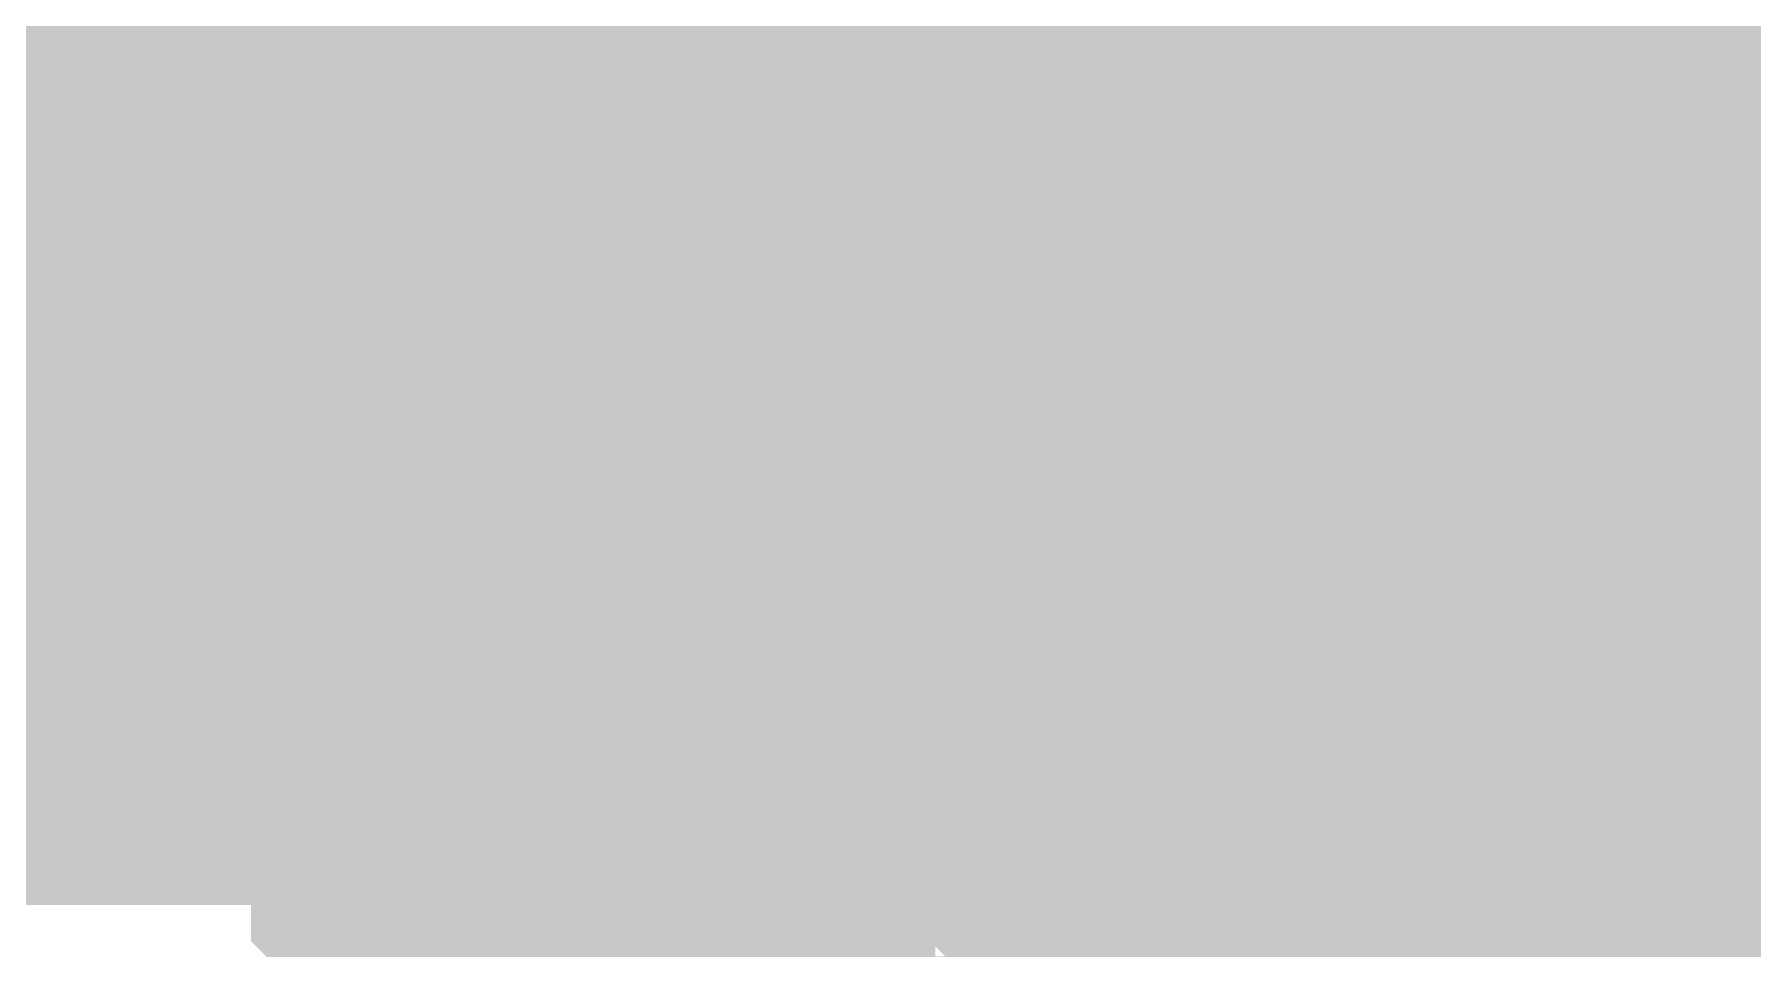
# Model space of a CAD drawing. Header units: inches. Extents: x 0 to 841, y 0 to 594.
# Drawn here: x 444.01 to 445.164, y 552.092 to 552.706 of the extents above; entities that cross this region are included whole.
import ezdxf

# ---------------------------------------------------------------- set-up
doc = ezdxf.new("R2010")
doc.units = ezdxf.units.IN
doc.layers.add('Sheet', color=255, linetype='Continuous')

msp = doc.modelspace()

# ---------------------------------------------------------------- linework, layer by layer
at = {"layer": 'Sheet'}
for points in [[(445.0015, 552.4955, 0.7493, 0.7493, 0), (445.0015, 554.9884, 0.7493, 0.7493, 0)], [(444.2379, 552.4955, 0.2997, 0.2997, 0), (444.2379, 552.5404, 0.2997, 0.2997, 0), (444.2379, 552.5628, 0.2997, 0.2997, 0), (444.2379, 552.6078, 0.2997, 0.2997, 0), (444.2604, 552.6527, 0.2997, 0.2997, 0), (444.2604, 552.6751, 0.2997, 0.2997, 0), (444.2828, 552.7201, 0.2997, 0.2997, 0), (444.2828, 552.7425, 0.2997, 0.2997, 0), (444.3053, 552.7874, 0.2997, 0.2997, 0), (444.3053, 552.8099, 0.2997, 0.2997, 0), (444.3277, 552.8548, 0.2997, 0.2997, 0), (444.3502, 552.8773, 0.2997, 0.2997, 0)], [(444.2379, 552.4955, 0.2997, 0.2997, 0), (444.2379, 552.5404, 0.2997, 0.2997, 0), (444.2379, 552.5628, 0.2997, 0.2997, 0), (444.2379, 552.6078, 0.2997, 0.2997, 0), (444.2604, 552.6527, 0.2997, 0.2997, 0), (444.2604, 552.6751, 0.2997, 0.2997, 0), (444.2828, 552.7201, 0.2997, 0.2997, 0), (444.2828, 552.7425, 0.2997, 0.2997, 0), (444.3053, 552.7874, 0.2997, 0.2997, 0), (444.3053, 552.8099, 0.2997, 0.2997, 0), (444.3277, 552.8548, 0.2997, 0.2997, 0), (444.3502, 552.8773, 0.2997, 0.2997, 0)], [(444.2379, 552.4955, 0.2997, 0.2997, 0), (444.2379, 552.5404, 0.2997, 0.2997, 0), (444.2379, 552.5628, 0.2997, 0.2997, 0), (444.2379, 552.6078, 0.2997, 0.2997, 0), (444.2604, 552.6527, 0.2997, 0.2997, 0), (444.2604, 552.6751, 0.2997, 0.2997, 0), (444.2828, 552.7201, 0.2997, 0.2997, 0), (444.2828, 552.7425, 0.2997, 0.2997, 0), (444.3053, 552.7874, 0.2997, 0.2997, 0), (444.3053, 552.8099, 0.2997, 0.2997, 0), (444.3277, 552.8548, 0.2997, 0.2997, 0), (444.3502, 552.8773, 0.2997, 0.2997, 0)], [(444.2379, 552.4955, 0.2997, 0.2997, 0), (444.2379, 552.5404, 0.2997, 0.2997, 0), (444.2379, 552.5628, 0.2997, 0.2997, 0), (444.2379, 552.6078, 0.2997, 0.2997, 0), (444.2604, 552.6527, 0.2997, 0.2997, 0), (444.2604, 552.6751, 0.2997, 0.2997, 0), (444.2828, 552.7201, 0.2997, 0.2997, 0), (444.2828, 552.7425, 0.2997, 0.2997, 0), (444.3053, 552.7874, 0.2997, 0.2997, 0), (444.3053, 552.8099, 0.2997, 0.2997, 0), (444.3277, 552.8548, 0.2997, 0.2997, 0), (444.3502, 552.8773, 0.2997, 0.2997, 0)], [(444.2379, 552.4955, 0.2997, 0.2997, 0), (444.2379, 552.5404, 0.2997, 0.2997, 0), (444.2379, 552.5628, 0.2997, 0.2997, 0), (444.2379, 552.6078, 0.2997, 0.2997, 0), (444.2604, 552.6527, 0.2997, 0.2997, 0), (444.2604, 552.6751, 0.2997, 0.2997, 0), (444.2828, 552.7201, 0.2997, 0.2997, 0), (444.2828, 552.7425, 0.2997, 0.2997, 0), (444.3053, 552.7874, 0.2997, 0.2997, 0), (444.3053, 552.8099, 0.2997, 0.2997, 0), (444.3277, 552.8548, 0.2997, 0.2997, 0), (444.3502, 552.8773, 0.2997, 0.2997, 0)], [(444.5074, 552.4955, 0.2997, 0.2997, 0), (444.5074, 552.5179, 0.2997, 0.2997, 0), (444.5074, 552.5404, 0.2997, 0.2997, 0), (444.5074, 552.5628, 0.2997, 0.2997, 0), (444.5074, 552.5853, 0.2997, 0.2997, 0), (444.5299, 552.6078, 0.2997, 0.2997, 0), (444.5299, 552.6302, 0.2997, 0.2997, 0), (444.5299, 552.6751, 0.2997, 0.2997, 0), (444.5523, 552.6751, 0.2997, 0.2997, 0), (444.5523, 552.6976, 0.2997, 0.2997, 0), (444.5748, 552.7201, 0.2997, 0.2997, 0), (444.5748, 552.7425, 0.2997, 0.2997, 0), (444.5972, 552.765, 0.2997, 0.2997, 0), (444.5972, 552.7874, 0.2997, 0.2997, 0), (444.6197, 552.8099, 0.2997, 0.2997, 0), (444.6421, 552.8324, 0.2997, 0.2997, 0), (444.6646, 552.8548, 0.2997, 0.2997, 0), (444.6646, 552.8548, 0.2997, 0.2997, 0), (444.6871, 552.8773, 0.2997, 0.2997, 0)], [(444.5074, 552.4955, 0.2997, 0.2997, 0), (444.5074, 552.5179, 0.2997, 0.2997, 0), (444.5074, 552.5404, 0.2997, 0.2997, 0), (444.5074, 552.5628, 0.2997, 0.2997, 0), (444.5074, 552.5853, 0.2997, 0.2997, 0), (444.5299, 552.6078, 0.2997, 0.2997, 0), (444.5299, 552.6302, 0.2997, 0.2997, 0), (444.5299, 552.6751, 0.2997, 0.2997, 0), (444.5523, 552.6751, 0.2997, 0.2997, 0), (444.5523, 552.6976, 0.2997, 0.2997, 0), (444.5748, 552.7201, 0.2997, 0.2997, 0), (444.5748, 552.7425, 0.2997, 0.2997, 0), (444.5972, 552.765, 0.2997, 0.2997, 0), (444.5972, 552.7874, 0.2997, 0.2997, 0), (444.6197, 552.8099, 0.2997, 0.2997, 0), (444.6421, 552.8324, 0.2997, 0.2997, 0), (444.6646, 552.8548, 0.2997, 0.2997, 0), (444.6646, 552.8548, 0.2997, 0.2997, 0), (444.6871, 552.8773, 0.2997, 0.2997, 0)], [(444.5074, 552.4955, 0.2997, 0.2997, 0), (444.5074, 552.5179, 0.2997, 0.2997, 0), (444.5074, 552.5404, 0.2997, 0.2997, 0), (444.5074, 552.5628, 0.2997, 0.2997, 0), (444.5074, 552.5853, 0.2997, 0.2997, 0), (444.5299, 552.6078, 0.2997, 0.2997, 0), (444.5299, 552.6302, 0.2997, 0.2997, 0), (444.5299, 552.6751, 0.2997, 0.2997, 0), (444.5523, 552.6751, 0.2997, 0.2997, 0), (444.5523, 552.6976, 0.2997, 0.2997, 0), (444.5748, 552.7201, 0.2997, 0.2997, 0), (444.5748, 552.7425, 0.2997, 0.2997, 0), (444.5972, 552.765, 0.2997, 0.2997, 0), (444.5972, 552.7874, 0.2997, 0.2997, 0), (444.6197, 552.8099, 0.2997, 0.2997, 0), (444.6421, 552.8324, 0.2997, 0.2997, 0), (444.6646, 552.8548, 0.2997, 0.2997, 0), (444.6646, 552.8548, 0.2997, 0.2997, 0), (444.6871, 552.8773, 0.2997, 0.2997, 0)], [(444.5074, 552.4955, 0.2997, 0.2997, 0), (444.5074, 552.5179, 0.2997, 0.2997, 0), (444.5074, 552.5404, 0.2997, 0.2997, 0), (444.5074, 552.5628, 0.2997, 0.2997, 0), (444.5074, 552.5853, 0.2997, 0.2997, 0), (444.5299, 552.6078, 0.2997, 0.2997, 0), (444.5299, 552.6302, 0.2997, 0.2997, 0), (444.5299, 552.6751, 0.2997, 0.2997, 0), (444.5523, 552.6751, 0.2997, 0.2997, 0), (444.5523, 552.6976, 0.2997, 0.2997, 0), (444.5748, 552.7201, 0.2997, 0.2997, 0), (444.5748, 552.7425, 0.2997, 0.2997, 0), (444.5972, 552.765, 0.2997, 0.2997, 0), (444.5972, 552.7874, 0.2997, 0.2997, 0), (444.6197, 552.8099, 0.2997, 0.2997, 0), (444.6421, 552.8324, 0.2997, 0.2997, 0), (444.6646, 552.8548, 0.2997, 0.2997, 0), (444.6646, 552.8548, 0.2997, 0.2997, 0), (444.6871, 552.8773, 0.2997, 0.2997, 0)], [(445.0015, 552.4955, 0.7493, 0.7493, 0), (429.9997, 552.4955, 0.7493, 0.7493, 0), (412.505, 552.4955, 0.7493, 0.7493, 0), (412.505, 552.4955, 0.7493, 0.7493, 0), (405.0041, 552.4955, 0.7493, 0.7493, 0), (405.0041, 552.4955, 0.7493, 0.7493, 0)], [(445.0015, 537.4927, 0.7493, 0.7493, 0), (445.0015, 552.4955, 0.7493, 0.7493, 0)], [(452.5024, 552.4955, 0.7493, 0.7493, 0), (445.0015, 552.4955, 0.7493, 0.7493, 0)], [(444.2379, 552.4955, 0.0991, 0.0991, 0), (444.2379, 552.5404, 0.0991, 0.0991, 0), (444.2379, 552.5628, 0.0991, 0.0991, 0), (444.2379, 552.6078, 0.0991, 0.0991, 0), (444.2604, 552.6527, 0.0991, 0.0991, 0), (444.2604, 552.6751, 0.0991, 0.0991, 0), (444.2828, 552.7201, 0.0991, 0.0991, 0), (444.2828, 552.7425, 0.0991, 0.0991, 0), (444.3053, 552.7874, 0.0991, 0.0991, 0)], [(444.2379, 552.4955, 0.0991, 0.0991, 0), (444.2379, 552.5404, 0.0991, 0.0991, 0), (444.2379, 552.5628, 0.0991, 0.0991, 0), (444.2379, 552.6078, 0.0991, 0.0991, 0), (444.2604, 552.6527, 0.0991, 0.0991, 0), (444.2604, 552.6751, 0.0991, 0.0991, 0), (444.2828, 552.7201, 0.0991, 0.0991, 0), (444.2828, 552.7425, 0.0991, 0.0991, 0), (444.3053, 552.7874, 0.0991, 0.0991, 0)], [(444.2379, 552.4955, 0.0991, 0.0991, 0), (444.2379, 552.5404, 0.0991, 0.0991, 0), (444.2379, 552.5628, 0.0991, 0.0991, 0), (444.2379, 552.6078, 0.0991, 0.0991, 0), (444.2604, 552.6527, 0.0991, 0.0991, 0), (444.2604, 552.6751, 0.0991, 0.0991, 0), (444.2828, 552.7201, 0.0991, 0.0991, 0), (444.2828, 552.7425, 0.0991, 0.0991, 0), (444.3053, 552.7874, 0.0991, 0.0991, 0)], [(444.2379, 552.4955, 0.0991, 0.0991, 0), (444.2379, 552.5404, 0.0991, 0.0991, 0), (444.2379, 552.5628, 0.0991, 0.0991, 0), (444.2379, 552.6078, 0.0991, 0.0991, 0), (444.2604, 552.6527, 0.0991, 0.0991, 0), (444.2604, 552.6751, 0.0991, 0.0991, 0), (444.2828, 552.7201, 0.0991, 0.0991, 0), (444.2828, 552.7425, 0.0991, 0.0991, 0), (444.3053, 552.7874, 0.0991, 0.0991, 0)], [(444.2379, 552.4955, 0.0991, 0.0991, 0), (444.2379, 552.5404, 0.0991, 0.0991, 0), (444.2379, 552.5628, 0.0991, 0.0991, 0), (444.2379, 552.6078, 0.0991, 0.0991, 0), (444.2604, 552.6527, 0.0991, 0.0991, 0), (444.2604, 552.6751, 0.0991, 0.0991, 0), (444.2828, 552.7201, 0.0991, 0.0991, 0), (444.2828, 552.7425, 0.0991, 0.0991, 0), (444.3053, 552.7874, 0.0991, 0.0991, 0)], [(444.5074, 552.4955, 0.0991, 0.0991, 0), (444.5074, 552.5179, 0.0991, 0.0991, 0), (444.5074, 552.5404, 0.0991, 0.0991, 0), (444.5074, 552.5628, 0.0991, 0.0991, 0), (444.5074, 552.5853, 0.0991, 0.0991, 0), (444.5299, 552.6078, 0.0991, 0.0991, 0), (444.5299, 552.6302, 0.0991, 0.0991, 0), (444.5299, 552.6751, 0.0991, 0.0991, 0), (444.5523, 552.6751, 0.0991, 0.0991, 0), (444.5523, 552.6976, 0.0991, 0.0991, 0), (444.5748, 552.7201, 0.0991, 0.0991, 0), (444.5748, 552.7425, 0.0991, 0.0991, 0), (444.5972, 552.765, 0.0991, 0.0991, 0)], [(444.5074, 552.4955, 0.0991, 0.0991, 0), (444.5074, 552.5179, 0.0991, 0.0991, 0), (444.5074, 552.5404, 0.0991, 0.0991, 0), (444.5074, 552.5628, 0.0991, 0.0991, 0), (444.5074, 552.5853, 0.0991, 0.0991, 0), (444.5299, 552.6078, 0.0991, 0.0991, 0), (444.5299, 552.6302, 0.0991, 0.0991, 0), (444.5299, 552.6751, 0.0991, 0.0991, 0), (444.5523, 552.6751, 0.0991, 0.0991, 0), (444.5523, 552.6976, 0.0991, 0.0991, 0), (444.5748, 552.7201, 0.0991, 0.0991, 0), (444.5748, 552.7425, 0.0991, 0.0991, 0), (444.5972, 552.765, 0.0991, 0.0991, 0)], [(444.5074, 552.4955, 0.0991, 0.0991, 0), (444.5074, 552.5179, 0.0991, 0.0991, 0), (444.5074, 552.5404, 0.0991, 0.0991, 0), (444.5074, 552.5628, 0.0991, 0.0991, 0), (444.5074, 552.5853, 0.0991, 0.0991, 0), (444.5299, 552.6078, 0.0991, 0.0991, 0), (444.5299, 552.6302, 0.0991, 0.0991, 0), (444.5299, 552.6751, 0.0991, 0.0991, 0), (444.5523, 552.6751, 0.0991, 0.0991, 0), (444.5523, 552.6976, 0.0991, 0.0991, 0), (444.5748, 552.7201, 0.0991, 0.0991, 0), (444.5748, 552.7425, 0.0991, 0.0991, 0), (444.5972, 552.765, 0.0991, 0.0991, 0)], [(444.5074, 552.4955, 0.0991, 0.0991, 0), (444.5074, 552.5179, 0.0991, 0.0991, 0), (444.5074, 552.5404, 0.0991, 0.0991, 0), (444.5074, 552.5628, 0.0991, 0.0991, 0), (444.5074, 552.5853, 0.0991, 0.0991, 0), (444.5299, 552.6078, 0.0991, 0.0991, 0), (444.5299, 552.6302, 0.0991, 0.0991, 0), (444.5299, 552.6751, 0.0991, 0.0991, 0), (444.5523, 552.6751, 0.0991, 0.0991, 0), (444.5523, 552.6976, 0.0991, 0.0991, 0), (444.5748, 552.7201, 0.0991, 0.0991, 0), (444.5748, 552.7425, 0.0991, 0.0991, 0), (444.5972, 552.765, 0.0991, 0.0991, 0)], [(444.4849, 551.934, 0.2997, 0.2997, 0), (444.4625, 551.9564, 0.2997, 0.2997, 0), (444.44, 551.9789, 0.2997, 0.2997, 0), (444.4176, 552.0014, 0.2997, 0.2997, 0), (444.3951, 552.0463, 0.2997, 0.2997, 0), (444.3726, 552.0687, 0.2997, 0.2997, 0), (444.3502, 552.0912, 0.2997, 0.2997, 0), (444.3277, 552.1361, 0.2997, 0.2997, 0), (444.3053, 552.1586, 0.2997, 0.2997, 0), (444.3053, 552.2035, 0.2997, 0.2997, 0), (444.2828, 552.226, 0.2997, 0.2997, 0), (444.2828, 552.2709, 0.2997, 0.2997, 0), (444.2604, 552.2933, 0.2997, 0.2997, 0), (444.2604, 552.3382, 0.2997, 0.2997, 0), (444.2379, 552.3832, 0.2997, 0.2997, 0), (444.2379, 552.4056, 0.2997, 0.2997, 0), (444.2379, 552.4505, 0.2997, 0.2997, 0), (444.2379, 552.4955, 0.2997, 0.2997, 0)], [(444.2379, 552.4955, 0.2997, 0.2997, 0), (444.2379, 552.4955, 0.2997, 0.2997, 0)], [(444.4849, 551.934, 0.2997, 0.2997, 0), (444.4625, 551.9564, 0.2997, 0.2997, 0), (444.44, 551.9789, 0.2997, 0.2997, 0), (444.4176, 552.0014, 0.2997, 0.2997, 0), (444.3951, 552.0463, 0.2997, 0.2997, 0), (444.3726, 552.0687, 0.2997, 0.2997, 0), (444.3502, 552.0912, 0.2997, 0.2997, 0), (444.3277, 552.1361, 0.2997, 0.2997, 0), (444.3053, 552.1586, 0.2997, 0.2997, 0), (444.3053, 552.2035, 0.2997, 0.2997, 0), (444.2828, 552.226, 0.2997, 0.2997, 0), (444.2828, 552.2709, 0.2997, 0.2997, 0), (444.2604, 552.2933, 0.2997, 0.2997, 0), (444.2604, 552.3382, 0.2997, 0.2997, 0), (444.2379, 552.3832, 0.2997, 0.2997, 0), (444.2379, 552.4056, 0.2997, 0.2997, 0), (444.2379, 552.4505, 0.2997, 0.2997, 0), (444.2379, 552.4955, 0.2997, 0.2997, 0)], [(444.2379, 552.4955, 0.2997, 0.2997, 0), (444.2379, 552.4955, 0.2997, 0.2997, 0)], [(444.4849, 551.934, 0.2997, 0.2997, 0), (444.4625, 551.9564, 0.2997, 0.2997, 0), (444.44, 551.9789, 0.2997, 0.2997, 0), (444.4176, 552.0014, 0.2997, 0.2997, 0), (444.3951, 552.0463, 0.2997, 0.2997, 0), (444.3726, 552.0687, 0.2997, 0.2997, 0), (444.3502, 552.0912, 0.2997, 0.2997, 0), (444.3277, 552.1361, 0.2997, 0.2997, 0), (444.3053, 552.1586, 0.2997, 0.2997, 0), (444.3053, 552.2035, 0.2997, 0.2997, 0), (444.2828, 552.226, 0.2997, 0.2997, 0), (444.2828, 552.2709, 0.2997, 0.2997, 0), (444.2604, 552.2933, 0.2997, 0.2997, 0), (444.2604, 552.3382, 0.2997, 0.2997, 0), (444.2379, 552.3832, 0.2997, 0.2997, 0), (444.2379, 552.4056, 0.2997, 0.2997, 0), (444.2379, 552.4505, 0.2997, 0.2997, 0), (444.2379, 552.4955, 0.2997, 0.2997, 0)], [(444.2379, 552.4955, 0.2997, 0.2997, 0), (444.2379, 552.4955, 0.2997, 0.2997, 0)], [(444.4849, 551.934, 0.2997, 0.2997, 0), (444.4625, 551.9564, 0.2997, 0.2997, 0), (444.44, 551.9789, 0.2997, 0.2997, 0), (444.4176, 552.0014, 0.2997, 0.2997, 0), (444.3951, 552.0463, 0.2997, 0.2997, 0), (444.3726, 552.0687, 0.2997, 0.2997, 0), (444.3502, 552.0912, 0.2997, 0.2997, 0), (444.3277, 552.1361, 0.2997, 0.2997, 0), (444.3053, 552.1586, 0.2997, 0.2997, 0), (444.3053, 552.2035, 0.2997, 0.2997, 0), (444.2828, 552.226, 0.2997, 0.2997, 0), (444.2828, 552.2709, 0.2997, 0.2997, 0), (444.2604, 552.2933, 0.2997, 0.2997, 0), (444.2604, 552.3382, 0.2997, 0.2997, 0), (444.2379, 552.3832, 0.2997, 0.2997, 0), (444.2379, 552.4056, 0.2997, 0.2997, 0), (444.2379, 552.4505, 0.2997, 0.2997, 0), (444.2379, 552.4955, 0.2997, 0.2997, 0)], [(444.2379, 552.4955, 0.2997, 0.2997, 0), (444.2379, 552.4955, 0.2997, 0.2997, 0)], [(444.4849, 551.934, 0.2997, 0.2997, 0), (444.4625, 551.9564, 0.2997, 0.2997, 0), (444.44, 551.9789, 0.2997, 0.2997, 0), (444.4176, 552.0014, 0.2997, 0.2997, 0), (444.3951, 552.0463, 0.2997, 0.2997, 0), (444.3726, 552.0687, 0.2997, 0.2997, 0), (444.3502, 552.0912, 0.2997, 0.2997, 0), (444.3277, 552.1361, 0.2997, 0.2997, 0), (444.3053, 552.1586, 0.2997, 0.2997, 0), (444.3053, 552.2035, 0.2997, 0.2997, 0), (444.2828, 552.226, 0.2997, 0.2997, 0), (444.2828, 552.2709, 0.2997, 0.2997, 0), (444.2604, 552.2933, 0.2997, 0.2997, 0), (444.2604, 552.3382, 0.2997, 0.2997, 0), (444.2379, 552.3832, 0.2997, 0.2997, 0), (444.2379, 552.4056, 0.2997, 0.2997, 0), (444.2379, 552.4505, 0.2997, 0.2997, 0), (444.2379, 552.4955, 0.2997, 0.2997, 0)], [(444.2379, 552.4955, 0.2997, 0.2997, 0), (444.2379, 552.4955, 0.2997, 0.2997, 0)], [(445.0015, 551.9789, 0.2997, 0.2997, 0), (444.979, 551.9789, 0.2997, 0.2997, 0), (444.9566, 551.9789, 0.2997, 0.2997, 0), (444.9341, 551.9789, 0.2997, 0.2997, 0), (444.9116, 551.9789, 0.2997, 0.2997, 0), (444.8892, 552.0014, 0.2997, 0.2997, 0), (444.8667, 552.0014, 0.2997, 0.2997, 0), (444.8218, 552.0014, 0.2997, 0.2997, 0), (444.7993, 552.0238, 0.2997, 0.2997, 0), (444.7993, 552.0238, 0.2997, 0.2997, 0), (444.7769, 552.0463, 0.2997, 0.2997, 0), (444.7544, 552.0463, 0.2997, 0.2997, 0), (444.732, 552.0687, 0.2997, 0.2997, 0), (444.7095, 552.0687, 0.2997, 0.2997, 0), (444.6871, 552.0912, 0.2997, 0.2997, 0), (444.6646, 552.1137, 0.2997, 0.2997, 0), (444.6646, 552.1361, 0.2997, 0.2997, 0), (444.6421, 552.1361, 0.2997, 0.2997, 0), (444.6197, 552.1586, 0.2997, 0.2997, 0), (444.5972, 552.181, 0.2997, 0.2997, 0), (444.5972, 552.2035, 0.2997, 0.2997, 0), (444.5748, 552.226, 0.2997, 0.2997, 0), (444.5748, 552.2484, 0.2997, 0.2997, 0), (444.5523, 552.2709, 0.2997, 0.2997, 0), (444.5523, 552.2933, 0.2997, 0.2997, 0), (444.5299, 552.3158, 0.2997, 0.2997, 0), (444.5299, 552.3382, 0.2997, 0.2997, 0), (444.5299, 552.3607, 0.2997, 0.2997, 0), (444.5074, 552.3832, 0.2997, 0.2997, 0), (444.5074, 552.4056, 0.2997, 0.2997, 0), (444.5074, 552.4505, 0.2997, 0.2997, 0), (444.5074, 552.473, 0.2997, 0.2997, 0), (444.5074, 552.4955, 0.2997, 0.2997, 0)], [(444.5074, 552.4955, 0.2997, 0.2997, 0), (444.5074, 552.4955, 0.2997, 0.2997, 0)], [(445.0015, 551.9789, 0.2997, 0.2997, 0), (444.979, 551.9789, 0.2997, 0.2997, 0), (444.9566, 551.9789, 0.2997, 0.2997, 0), (444.9341, 551.9789, 0.2997, 0.2997, 0), (444.9116, 551.9789, 0.2997, 0.2997, 0), (444.8892, 552.0014, 0.2997, 0.2997, 0), (444.8667, 552.0014, 0.2997, 0.2997, 0), (444.8218, 552.0014, 0.2997, 0.2997, 0), (444.7993, 552.0238, 0.2997, 0.2997, 0), (444.7993, 552.0238, 0.2997, 0.2997, 0), (444.7769, 552.0463, 0.2997, 0.2997, 0), (444.7544, 552.0463, 0.2997, 0.2997, 0), (444.732, 552.0687, 0.2997, 0.2997, 0), (444.7095, 552.0687, 0.2997, 0.2997, 0), (444.6871, 552.0912, 0.2997, 0.2997, 0), (444.6646, 552.1137, 0.2997, 0.2997, 0), (444.6646, 552.1361, 0.2997, 0.2997, 0), (444.6421, 552.1361, 0.2997, 0.2997, 0), (444.6197, 552.1586, 0.2997, 0.2997, 0), (444.5972, 552.181, 0.2997, 0.2997, 0), (444.5972, 552.2035, 0.2997, 0.2997, 0), (444.5748, 552.226, 0.2997, 0.2997, 0), (444.5748, 552.2484, 0.2997, 0.2997, 0), (444.5523, 552.2709, 0.2997, 0.2997, 0), (444.5523, 552.2933, 0.2997, 0.2997, 0), (444.5299, 552.3158, 0.2997, 0.2997, 0), (444.5299, 552.3382, 0.2997, 0.2997, 0), (444.5299, 552.3607, 0.2997, 0.2997, 0), (444.5074, 552.3832, 0.2997, 0.2997, 0), (444.5074, 552.4056, 0.2997, 0.2997, 0), (444.5074, 552.4505, 0.2997, 0.2997, 0), (444.5074, 552.473, 0.2997, 0.2997, 0), (444.5074, 552.4955, 0.2997, 0.2997, 0)], [(444.5074, 552.4955, 0.2997, 0.2997, 0), (444.5074, 552.4955, 0.2997, 0.2997, 0)], [(445.0015, 551.9789, 0.2997, 0.2997, 0), (444.979, 551.9789, 0.2997, 0.2997, 0), (444.9566, 551.9789, 0.2997, 0.2997, 0), (444.9341, 551.9789, 0.2997, 0.2997, 0), (444.9116, 551.9789, 0.2997, 0.2997, 0), (444.8892, 552.0014, 0.2997, 0.2997, 0), (444.8667, 552.0014, 0.2997, 0.2997, 0), (444.8218, 552.0014, 0.2997, 0.2997, 0), (444.7993, 552.0238, 0.2997, 0.2997, 0), (444.7993, 552.0238, 0.2997, 0.2997, 0), (444.7769, 552.0463, 0.2997, 0.2997, 0), (444.7544, 552.0463, 0.2997, 0.2997, 0), (444.732, 552.0687, 0.2997, 0.2997, 0), (444.7095, 552.0687, 0.2997, 0.2997, 0), (444.6871, 552.0912, 0.2997, 0.2997, 0), (444.6646, 552.1137, 0.2997, 0.2997, 0), (444.6646, 552.1361, 0.2997, 0.2997, 0), (444.6421, 552.1361, 0.2997, 0.2997, 0), (444.6197, 552.1586, 0.2997, 0.2997, 0), (444.5972, 552.181, 0.2997, 0.2997, 0), (444.5972, 552.2035, 0.2997, 0.2997, 0), (444.5748, 552.226, 0.2997, 0.2997, 0), (444.5748, 552.2484, 0.2997, 0.2997, 0), (444.5523, 552.2709, 0.2997, 0.2997, 0), (444.5523, 552.2933, 0.2997, 0.2997, 0), (444.5299, 552.3158, 0.2997, 0.2997, 0), (444.5299, 552.3382, 0.2997, 0.2997, 0), (444.5299, 552.3607, 0.2997, 0.2997, 0), (444.5074, 552.3832, 0.2997, 0.2997, 0), (444.5074, 552.4056, 0.2997, 0.2997, 0), (444.5074, 552.4505, 0.2997, 0.2997, 0), (444.5074, 552.473, 0.2997, 0.2997, 0), (444.5074, 552.4955, 0.2997, 0.2997, 0)], [(444.5074, 552.4955, 0.2997, 0.2997, 0), (444.5074, 552.4955, 0.2997, 0.2997, 0)], [(445.0015, 551.9789, 0.2997, 0.2997, 0), (444.979, 551.9789, 0.2997, 0.2997, 0), (444.9566, 551.9789, 0.2997, 0.2997, 0), (444.9341, 551.9789, 0.2997, 0.2997, 0), (444.9116, 551.9789, 0.2997, 0.2997, 0), (444.8892, 552.0014, 0.2997, 0.2997, 0), (444.8667, 552.0014, 0.2997, 0.2997, 0), (444.8218, 552.0014, 0.2997, 0.2997, 0), (444.7993, 552.0238, 0.2997, 0.2997, 0), (444.7993, 552.0238, 0.2997, 0.2997, 0), (444.7769, 552.0463, 0.2997, 0.2997, 0), (444.7544, 552.0463, 0.2997, 0.2997, 0), (444.732, 552.0687, 0.2997, 0.2997, 0), (444.7095, 552.0687, 0.2997, 0.2997, 0), (444.6871, 552.0912, 0.2997, 0.2997, 0), (444.6646, 552.1137, 0.2997, 0.2997, 0), (444.6646, 552.1361, 0.2997, 0.2997, 0), (444.6421, 552.1361, 0.2997, 0.2997, 0), (444.6197, 552.1586, 0.2997, 0.2997, 0), (444.5972, 552.181, 0.2997, 0.2997, 0), (444.5972, 552.2035, 0.2997, 0.2997, 0), (444.5748, 552.226, 0.2997, 0.2997, 0), (444.5748, 552.2484, 0.2997, 0.2997, 0), (444.5523, 552.2709, 0.2997, 0.2997, 0), (444.5523, 552.2933, 0.2997, 0.2997, 0), (444.5299, 552.3158, 0.2997, 0.2997, 0), (444.5299, 552.3382, 0.2997, 0.2997, 0), (444.5299, 552.3607, 0.2997, 0.2997, 0), (444.5074, 552.3832, 0.2997, 0.2997, 0), (444.5074, 552.4056, 0.2997, 0.2997, 0), (444.5074, 552.4505, 0.2997, 0.2997, 0), (444.5074, 552.473, 0.2997, 0.2997, 0), (444.5074, 552.4955, 0.2997, 0.2997, 0)], [(444.5074, 552.4955, 0.2997, 0.2997, 0), (444.5074, 552.4955, 0.2997, 0.2997, 0)], [(445.0015, 547.4871, 0.2997, 0.2997, 0), (445.0015, 552.4955, 0.2997, 0.2997, 0)], [(444.4176, 552.0014, 0.0991, 0.0991, 0), (444.3951, 552.0463, 0.0991, 0.0991, 0), (444.3726, 552.0687, 0.0991, 0.0991, 0), (444.3502, 552.0912, 0.0991, 0.0991, 0), (444.3277, 552.1361, 0.0991, 0.0991, 0), (444.3053, 552.1586, 0.0991, 0.0991, 0), (444.3053, 552.2035, 0.0991, 0.0991, 0), (444.2828, 552.226, 0.0991, 0.0991, 0), (444.2828, 552.2709, 0.0991, 0.0991, 0), (444.2604, 552.2933, 0.0991, 0.0991, 0), (444.2604, 552.3382, 0.0991, 0.0991, 0), (444.2379, 552.3832, 0.0991, 0.0991, 0), (444.2379, 552.4056, 0.0991, 0.0991, 0), (444.2379, 552.4505, 0.0991, 0.0991, 0), (444.2379, 552.4955, 0.0991, 0.0991, 0)], [(444.2379, 552.4955, 0.0991, 0.0991, 0), (444.2379, 552.4955, 0.0991, 0.0991, 0)], [(444.4176, 552.0014, 0.0991, 0.0991, 0), (444.3951, 552.0463, 0.0991, 0.0991, 0), (444.3726, 552.0687, 0.0991, 0.0991, 0), (444.3502, 552.0912, 0.0991, 0.0991, 0), (444.3277, 552.1361, 0.0991, 0.0991, 0), (444.3053, 552.1586, 0.0991, 0.0991, 0), (444.3053, 552.2035, 0.0991, 0.0991, 0), (444.2828, 552.226, 0.0991, 0.0991, 0), (444.2828, 552.2709, 0.0991, 0.0991, 0), (444.2604, 552.2933, 0.0991, 0.0991, 0), (444.2604, 552.3382, 0.0991, 0.0991, 0), (444.2379, 552.3832, 0.0991, 0.0991, 0), (444.2379, 552.4056, 0.0991, 0.0991, 0), (444.2379, 552.4505, 0.0991, 0.0991, 0), (444.2379, 552.4955, 0.0991, 0.0991, 0)], [(444.2379, 552.4955, 0.0991, 0.0991, 0), (444.2379, 552.4955, 0.0991, 0.0991, 0)], [(444.4176, 552.0014, 0.0991, 0.0991, 0), (444.3951, 552.0463, 0.0991, 0.0991, 0), (444.3726, 552.0687, 0.0991, 0.0991, 0), (444.3502, 552.0912, 0.0991, 0.0991, 0), (444.3277, 552.1361, 0.0991, 0.0991, 0), (444.3053, 552.1586, 0.0991, 0.0991, 0), (444.3053, 552.2035, 0.0991, 0.0991, 0), (444.2828, 552.226, 0.0991, 0.0991, 0), (444.2828, 552.2709, 0.0991, 0.0991, 0), (444.2604, 552.2933, 0.0991, 0.0991, 0), (444.2604, 552.3382, 0.0991, 0.0991, 0), (444.2379, 552.3832, 0.0991, 0.0991, 0), (444.2379, 552.4056, 0.0991, 0.0991, 0), (444.2379, 552.4505, 0.0991, 0.0991, 0), (444.2379, 552.4955, 0.0991, 0.0991, 0)], [(444.2379, 552.4955, 0.0991, 0.0991, 0), (444.2379, 552.4955, 0.0991, 0.0991, 0)], [(444.4176, 552.0014, 0.0991, 0.0991, 0), (444.3951, 552.0463, 0.0991, 0.0991, 0), (444.3726, 552.0687, 0.0991, 0.0991, 0), (444.3502, 552.0912, 0.0991, 0.0991, 0), (444.3277, 552.1361, 0.0991, 0.0991, 0), (444.3053, 552.1586, 0.0991, 0.0991, 0), (444.3053, 552.2035, 0.0991, 0.0991, 0), (444.2828, 552.226, 0.0991, 0.0991, 0), (444.2828, 552.2709, 0.0991, 0.0991, 0), (444.2604, 552.2933, 0.0991, 0.0991, 0), (444.2604, 552.3382, 0.0991, 0.0991, 0), (444.2379, 552.3832, 0.0991, 0.0991, 0), (444.2379, 552.4056, 0.0991, 0.0991, 0), (444.2379, 552.4505, 0.0991, 0.0991, 0), (444.2379, 552.4955, 0.0991, 0.0991, 0)], [(444.2379, 552.4955, 0.0991, 0.0991, 0), (444.2379, 552.4955, 0.0991, 0.0991, 0)], [(444.4176, 552.0014, 0.0991, 0.0991, 0), (444.3951, 552.0463, 0.0991, 0.0991, 0), (444.3726, 552.0687, 0.0991, 0.0991, 0), (444.3502, 552.0912, 0.0991, 0.0991, 0), (444.3277, 552.1361, 0.0991, 0.0991, 0), (444.3053, 552.1586, 0.0991, 0.0991, 0), (444.3053, 552.2035, 0.0991, 0.0991, 0), (444.2828, 552.226, 0.0991, 0.0991, 0), (444.2828, 552.2709, 0.0991, 0.0991, 0), (444.2604, 552.2933, 0.0991, 0.0991, 0), (444.2604, 552.3382, 0.0991, 0.0991, 0), (444.2379, 552.3832, 0.0991, 0.0991, 0), (444.2379, 552.4056, 0.0991, 0.0991, 0), (444.2379, 552.4505, 0.0991, 0.0991, 0), (444.2379, 552.4955, 0.0991, 0.0991, 0)], [(444.2379, 552.4955, 0.0991, 0.0991, 0), (444.2379, 552.4955, 0.0991, 0.0991, 0)], [(444.7993, 552.0238, 0.0991, 0.0991, 0), (444.7769, 552.0463, 0.0991, 0.0991, 0), (444.7544, 552.0463, 0.0991, 0.0991, 0), (444.732, 552.0687, 0.0991, 0.0991, 0), (444.7095, 552.0687, 0.0991, 0.0991, 0), (444.6871, 552.0912, 0.0991, 0.0991, 0), (444.6646, 552.1137, 0.0991, 0.0991, 0), (444.6646, 552.1361, 0.0991, 0.0991, 0), (444.6421, 552.1361, 0.0991, 0.0991, 0), (444.6197, 552.1586, 0.0991, 0.0991, 0), (444.5972, 552.181, 0.0991, 0.0991, 0), (444.5972, 552.2035, 0.0991, 0.0991, 0), (444.5748, 552.226, 0.0991, 0.0991, 0), (444.5748, 552.2484, 0.0991, 0.0991, 0), (444.5523, 552.2709, 0.0991, 0.0991, 0), (444.5523, 552.2933, 0.0991, 0.0991, 0), (444.5299, 552.3158, 0.0991, 0.0991, 0), (444.5299, 552.3382, 0.0991, 0.0991, 0), (444.5299, 552.3607, 0.0991, 0.0991, 0), (444.5074, 552.3832, 0.0991, 0.0991, 0), (444.5074, 552.4056, 0.0991, 0.0991, 0), (444.5074, 552.4505, 0.0991, 0.0991, 0), (444.5074, 552.473, 0.0991, 0.0991, 0), (444.5074, 552.4955, 0.0991, 0.0991, 0)], [(444.5074, 552.4955, 0.0991, 0.0991, 0), (444.5074, 552.4955, 0.0991, 0.0991, 0)], [(444.7993, 552.0238, 0.0991, 0.0991, 0), (444.7769, 552.0463, 0.0991, 0.0991, 0), (444.7544, 552.0463, 0.0991, 0.0991, 0), (444.732, 552.0687, 0.0991, 0.0991, 0), (444.7095, 552.0687, 0.0991, 0.0991, 0), (444.6871, 552.0912, 0.0991, 0.0991, 0), (444.6646, 552.1137, 0.0991, 0.0991, 0), (444.6646, 552.1361, 0.0991, 0.0991, 0), (444.6421, 552.1361, 0.0991, 0.0991, 0), (444.6197, 552.1586, 0.0991, 0.0991, 0), (444.5972, 552.181, 0.0991, 0.0991, 0), (444.5972, 552.2035, 0.0991, 0.0991, 0), (444.5748, 552.226, 0.0991, 0.0991, 0), (444.5748, 552.2484, 0.0991, 0.0991, 0), (444.5523, 552.2709, 0.0991, 0.0991, 0), (444.5523, 552.2933, 0.0991, 0.0991, 0), (444.5299, 552.3158, 0.0991, 0.0991, 0), (444.5299, 552.3382, 0.0991, 0.0991, 0), (444.5299, 552.3607, 0.0991, 0.0991, 0), (444.5074, 552.3832, 0.0991, 0.0991, 0), (444.5074, 552.4056, 0.0991, 0.0991, 0), (444.5074, 552.4505, 0.0991, 0.0991, 0), (444.5074, 552.473, 0.0991, 0.0991, 0), (444.5074, 552.4955, 0.0991, 0.0991, 0)], [(444.5074, 552.4955, 0.0991, 0.0991, 0), (444.5074, 552.4955, 0.0991, 0.0991, 0)], [(444.7993, 552.0238, 0.0991, 0.0991, 0), (444.7769, 552.0463, 0.0991, 0.0991, 0), (444.7544, 552.0463, 0.0991, 0.0991, 0), (444.732, 552.0687, 0.0991, 0.0991, 0), (444.7095, 552.0687, 0.0991, 0.0991, 0), (444.6871, 552.0912, 0.0991, 0.0991, 0), (444.6646, 552.1137, 0.0991, 0.0991, 0), (444.6646, 552.1361, 0.0991, 0.0991, 0), (444.6421, 552.1361, 0.0991, 0.0991, 0), (444.6197, 552.1586, 0.0991, 0.0991, 0), (444.5972, 552.181, 0.0991, 0.0991, 0), (444.5972, 552.2035, 0.0991, 0.0991, 0), (444.5748, 552.226, 0.0991, 0.0991, 0), (444.5748, 552.2484, 0.0991, 0.0991, 0), (444.5523, 552.2709, 0.0991, 0.0991, 0), (444.5523, 552.2933, 0.0991, 0.0991, 0), (444.5299, 552.3158, 0.0991, 0.0991, 0), (444.5299, 552.3382, 0.0991, 0.0991, 0), (444.5299, 552.3607, 0.0991, 0.0991, 0), (444.5074, 552.3832, 0.0991, 0.0991, 0), (444.5074, 552.4056, 0.0991, 0.0991, 0), (444.5074, 552.4505, 0.0991, 0.0991, 0), (444.5074, 552.473, 0.0991, 0.0991, 0), (444.5074, 552.4955, 0.0991, 0.0991, 0)], [(444.5074, 552.4955, 0.0991, 0.0991, 0), (444.5074, 552.4955, 0.0991, 0.0991, 0)], [(444.7993, 552.0238, 0.0991, 0.0991, 0), (444.7769, 552.0463, 0.0991, 0.0991, 0), (444.7544, 552.0463, 0.0991, 0.0991, 0), (444.732, 552.0687, 0.0991, 0.0991, 0), (444.7095, 552.0687, 0.0991, 0.0991, 0), (444.6871, 552.0912, 0.0991, 0.0991, 0), (444.6646, 552.1137, 0.0991, 0.0991, 0), (444.6646, 552.1361, 0.0991, 0.0991, 0), (444.6421, 552.1361, 0.0991, 0.0991, 0), (444.6197, 552.1586, 0.0991, 0.0991, 0), (444.5972, 552.181, 0.0991, 0.0991, 0), (444.5972, 552.2035, 0.0991, 0.0991, 0), (444.5748, 552.226, 0.0991, 0.0991, 0), (444.5748, 552.2484, 0.0991, 0.0991, 0), (444.5523, 552.2709, 0.0991, 0.0991, 0), (444.5523, 552.2933, 0.0991, 0.0991, 0), (444.5299, 552.3158, 0.0991, 0.0991, 0), (444.5299, 552.3382, 0.0991, 0.0991, 0), (444.5299, 552.3607, 0.0991, 0.0991, 0), (444.5074, 552.3832, 0.0991, 0.0991, 0), (444.5074, 552.4056, 0.0991, 0.0991, 0), (444.5074, 552.4505, 0.0991, 0.0991, 0), (444.5074, 552.473, 0.0991, 0.0991, 0), (444.5074, 552.4955, 0.0991, 0.0991, 0)], [(444.5074, 552.4955, 0.0991, 0.0991, 0), (444.5074, 552.4955, 0.0991, 0.0991, 0)], [(445.3159, 552.0687, 0.2997, 0.2997, 0), (445.2934, 552.0687, 0.2997, 0.2997, 0), (445.271, 552.0463, 0.2997, 0.2997, 0), (445.2485, 552.0463, 0.2997, 0.2997, 0), (445.226, 552.0238, 0.2997, 0.2997, 0), (445.2036, 552.0238, 0.2997, 0.2997, 0), (445.1811, 552.0014, 0.2997, 0.2997, 0), (445.1587, 552.0014, 0.2997, 0.2997, 0), (445.1362, 552.0014, 0.2997, 0.2997, 0), (445.1138, 551.9789, 0.2997, 0.2997, 0), (445.0913, 551.9789, 0.2997, 0.2997, 0), (445.0464, 551.9789, 0.2997, 0.2997, 0), (445.0239, 551.9789, 0.2997, 0.2997, 0), (445.0015, 551.9789, 0.2997, 0.2997, 0)], [(445.3159, 552.0687, 0.2997, 0.2997, 0), (445.2934, 552.0687, 0.2997, 0.2997, 0), (445.271, 552.0463, 0.2997, 0.2997, 0), (445.2485, 552.0463, 0.2997, 0.2997, 0), (445.226, 552.0238, 0.2997, 0.2997, 0), (445.2036, 552.0238, 0.2997, 0.2997, 0), (445.1811, 552.0014, 0.2997, 0.2997, 0), (445.1587, 552.0014, 0.2997, 0.2997, 0), (445.1362, 552.0014, 0.2997, 0.2997, 0), (445.1138, 551.9789, 0.2997, 0.2997, 0), (445.0913, 551.9789, 0.2997, 0.2997, 0), (445.0464, 551.9789, 0.2997, 0.2997, 0), (445.0239, 551.9789, 0.2997, 0.2997, 0), (445.0015, 551.9789, 0.2997, 0.2997, 0)], [(445.3159, 552.0687, 0.2997, 0.2997, 0), (445.2934, 552.0687, 0.2997, 0.2997, 0), (445.271, 552.0463, 0.2997, 0.2997, 0), (445.2485, 552.0463, 0.2997, 0.2997, 0), (445.226, 552.0238, 0.2997, 0.2997, 0), (445.2036, 552.0238, 0.2997, 0.2997, 0), (445.1811, 552.0014, 0.2997, 0.2997, 0), (445.1587, 552.0014, 0.2997, 0.2997, 0), (445.1362, 552.0014, 0.2997, 0.2997, 0), (445.1138, 551.9789, 0.2997, 0.2997, 0), (445.0913, 551.9789, 0.2997, 0.2997, 0), (445.0464, 551.9789, 0.2997, 0.2997, 0), (445.0239, 551.9789, 0.2997, 0.2997, 0), (445.0015, 551.9789, 0.2997, 0.2997, 0)], [(445.3159, 552.0687, 0.2997, 0.2997, 0), (445.2934, 552.0687, 0.2997, 0.2997, 0), (445.271, 552.0463, 0.2997, 0.2997, 0), (445.2485, 552.0463, 0.2997, 0.2997, 0), (445.226, 552.0238, 0.2997, 0.2997, 0), (445.2036, 552.0238, 0.2997, 0.2997, 0), (445.1811, 552.0014, 0.2997, 0.2997, 0), (445.1587, 552.0014, 0.2997, 0.2997, 0), (445.1362, 552.0014, 0.2997, 0.2997, 0), (445.1138, 551.9789, 0.2997, 0.2997, 0), (445.0913, 551.9789, 0.2997, 0.2997, 0), (445.0464, 551.9789, 0.2997, 0.2997, 0), (445.0239, 551.9789, 0.2997, 0.2997, 0), (445.0015, 551.9789, 0.2997, 0.2997, 0)]]:
    msp.add_lwpolyline(points, format="xyseb", dxfattribs=at)
msp.add_lwpolyline([(444.746, 552.5, 0.508, 0.508, 1), (445.254, 552.5, 0.508, 0.508, 1)], format="xyseb", close=True, dxfattribs=at)

doc.saveas('drawing.dxf')
